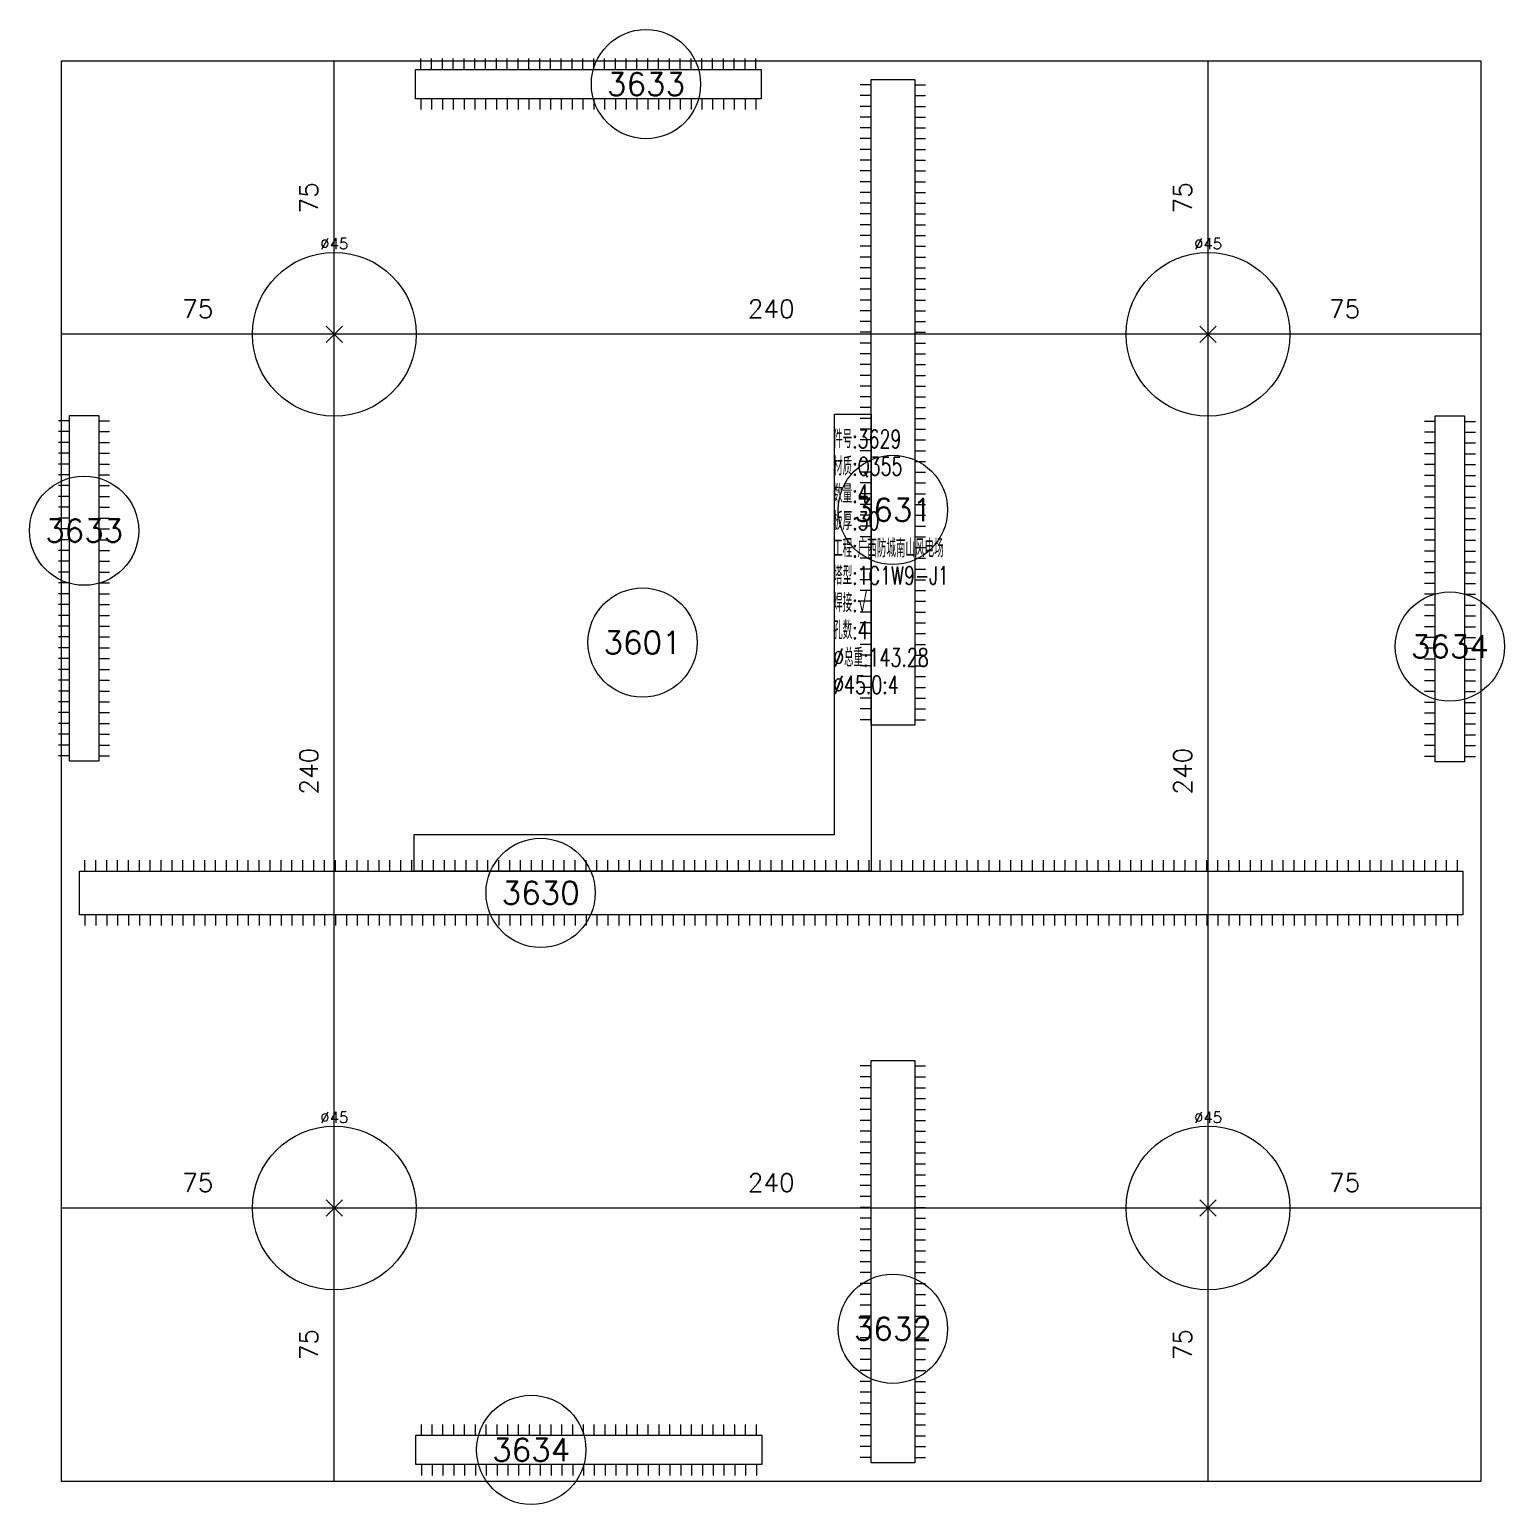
# Model space of a CAD drawing. Extents: x -105 to 10956, y -4548 to 9487.
# Drawn here: x 0 to 405.1, y 0 to 405.1 of the extents above; entities that cross this region are included whole.
import ezdxf
from ezdxf.enums import TextEntityAlignment as Align

# ---------------------------------------------------------------- set-up
doc = ezdxf.new("R2010")
doc.units = 0
doc.header["$MEASUREMENT"] = 0
for name, color, linetype, lineweight in [('1', 7, 'CONTINUOUS', 25), ('2', 7, 'CONTINUOUS', 25), ('3', 7, 'CONTINUOUS', 25)]:
    doc.layers.add(name, color=color, linetype=linetype, lineweight=lineweight)
doc.styles.get("Standard").update_dxf_attribs({"font": 'simplex.shx', "width": 0.7, "height": 3, "bigfont": 'gbhzfs.shx'})

msp = doc.modelspace()

# ---------------------------------------------------------------- linework, layer by layer
at = {"layer": '1', "color": 7, "linetype": 'Continuous', "lineweight": 18}
for p, q in [((398.72944, 396.41189), (8.72944, 396.41189)), ((8.72944, 396.41189), (8.72944, 6.41189)), ((398.72944, 6.41189), (398.72944, 396.41189)), ((8.72944, 6.41189), (398.72944, 6.41189))]:
    msp.add_line(p, q, dxfattribs=at)
at = {"layer": '1', "color": 7, "linetype": 'Continuous', "lineweight": 13}
for p, q in [((81.47944, 319.16189), (85.97944, 323.66189)), ((85.97944, 319.16189), (81.47944, 323.66189)), ((321.47944, 319.16189), (325.97944, 323.66189)), ((325.97944, 319.16189), (321.47944, 323.66189)), ((81.47944, 79.16189), (85.97944, 83.66189)), ((85.97944, 79.16189), (81.47944, 83.66189)), ((321.47944, 79.16189), (325.97944, 83.66189)), ((325.97944, 79.16189), (321.47944, 83.66189))]:
    msp.add_line(p, q, dxfattribs=at)
for centre in [(83.72944, 321.41189), (323.72944, 321.41189), (83.72944, 81.41189), (323.72944, 81.41189)]:
    msp.add_circle(centre, 22.5, dxfattribs=at)
at = {"layer": '2', "color": 9, "linetype": 'Continuous', "lineweight": 13}
for p, q in [((83.72944, 6.41189), (83.72944, 396.41189)), ((323.72944, 6.41189), (323.72944, 396.41189)), ((398.72944, 321.41189), (8.72944, 321.41189)), ((398.72944, 81.41189), (8.72944, 81.41189))]:
    msp.add_line(p, q, dxfattribs=at)
at = {"layer": '3', "color": 7, "linetype": 'Continuous', "lineweight": 13}
for p, q in [((107.48438, 394.14132), (107.48438, 397.14132)), ((110.45312, 394.14132), (110.45312, 397.14132)), ((113.42188, 394.14132), (113.42188, 397.14132)), ((116.39062, 394.14132), (116.39062, 397.14132)), ((119.35938, 394.14132), (119.35938, 397.14132)), ((122.32812, 394.14132), (122.32812, 397.14132)), ((125.29688, 394.14132), (125.29688, 397.14132)), ((128.26562, 394.14132), (128.26562, 397.14132)), ((131.23438, 394.14132), (131.23438, 397.14132)), ((134.20312, 394.14132), (134.20312, 397.14132)), ((137.17188, 394.14132), (137.17188, 397.14132)), ((140.14062, 394.14132), (140.14062, 397.14132)), ((143.10938, 394.14132), (143.10938, 397.14132)), ((146.07812, 394.14132), (146.07812, 397.14132)), ((149.04688, 394.14132), (149.04688, 397.14132)), ((152.01562, 394.14132), (152.01562, 397.14132)), ((154.98438, 394.14132), (154.98438, 397.14132)), ((157.95312, 394.14132), (157.95312, 397.14132)), ((160.92188, 394.14132), (160.92188, 397.14132)), ((163.89062, 394.14132), (163.89062, 397.14132)), ((166.85938, 394.14132), (166.85938, 397.14132)), ((169.82812, 394.14132), (169.82812, 397.14132)), ((172.79688, 394.14132), (172.79688, 397.14132)), ((175.76562, 394.14132), (175.76562, 397.14132)), ((178.73438, 394.14132), (178.73438, 397.14132)), ((181.70312, 394.14132), (181.70312, 397.14132)), ((184.67188, 394.14132), (184.67188, 397.14132)), ((187.64062, 394.14132), (187.64062, 397.14132)), ((190.60938, 394.14132), (190.60938, 397.14132)), ((193.57812, 394.14132), (193.57812, 397.14132)), ((196.54688, 394.14132), (196.54688, 397.14132)), ((199.51562, 394.14132), (199.51562, 397.14132)), ((231.1497, 389.93419), (228.1497, 389.93419)), ((243.1497, 389.93419), (246.1497, 389.93419)), ((107.48438, 386.14132), (107.48438, 383.14132)), ((110.45312, 386.14132), (110.45312, 383.14132)), ((113.42188, 386.14132), (113.42188, 383.14132)), ((116.39062, 386.14132), (116.39062, 383.14132)), ((119.35938, 386.14132), (119.35938, 383.14132)), ((122.32812, 386.14132), (122.32812, 383.14132)), ((125.29688, 386.14132), (125.29688, 383.14132)), ((128.26562, 386.14132), (128.26562, 383.14132)), ((131.23438, 386.14132), (131.23438, 383.14132)), ((134.20312, 386.14132), (134.20312, 383.14132)), ((137.17188, 386.14132), (137.17188, 383.14132)), ((140.14062, 386.14132), (140.14062, 383.14132)), ((143.10938, 386.14132), (143.10938, 383.14132)), ((146.07812, 386.14132), (146.07812, 383.14132)), ((149.04688, 386.14132), (149.04688, 383.14132)), ((152.01562, 386.14132), (152.01562, 383.14132)), ((154.98438, 386.14132), (154.98438, 383.14132)), ((157.95312, 386.14132), (157.95312, 383.14132)), ((160.92188, 386.14132), (160.92188, 383.14132)), ((163.89062, 386.14132), (163.89062, 383.14132)), ((166.85938, 386.14132), (166.85938, 383.14132)), ((169.82812, 386.14132), (169.82812, 383.14132)), ((172.79688, 386.14132), (172.79688, 383.14132)), ((175.76562, 386.14132), (175.76562, 383.14132)), ((178.73438, 386.14132), (178.73438, 383.14132)), ((181.70312, 386.14132), (181.70312, 383.14132)), ((184.67188, 386.14132), (184.67188, 383.14132)), ((187.64062, 386.14132), (187.64062, 383.14132)), ((190.60938, 386.14132), (190.60938, 383.14132)), ((193.57812, 386.14132), (193.57812, 383.14132)), ((196.54688, 386.14132), (196.54688, 383.14132)), ((199.51562, 386.14132), (199.51562, 383.14132)), ((231.1497, 386.9788), (228.1497, 386.9788)), ((243.1497, 386.9788), (246.1497, 386.9788)), ((231.1497, 384.02341), (228.1497, 384.02341)), ((231.1497, 381.06802), (228.1497, 381.06802)), ((243.1497, 384.02341), (246.1497, 384.02341)), ((243.1497, 381.06802), (246.1497, 381.06802)), ((231.1497, 378.11263), (228.1497, 378.11263)), ((243.1497, 378.11263), (246.1497, 378.11263)), ((231.1497, 375.15724), (228.1497, 375.15724)), ((243.1497, 375.15724), (246.1497, 375.15724)), ((231.1497, 372.20185), (228.1497, 372.20185)), ((231.1497, 369.24645), (228.1497, 369.24645)), ((243.1497, 372.20185), (246.1497, 372.20185)), ((243.1497, 369.24645), (246.1497, 369.24645)), ((231.1497, 366.29106), (228.1497, 366.29106)), ((243.1497, 366.29106), (246.1497, 366.29106)), ((231.1497, 363.33567), (228.1497, 363.33567)), ((243.1497, 363.33567), (246.1497, 363.33567)), ((231.1497, 360.38028), (228.1497, 360.38028)), ((231.1497, 357.42489), (228.1497, 357.42489)), ((243.1497, 360.38028), (246.1497, 360.38028)), ((243.1497, 357.42489), (246.1497, 357.42489)), ((231.1497, 354.4695), (228.1497, 354.4695)), ((243.1497, 354.4695), (246.1497, 354.4695)), ((231.1497, 351.51411), (228.1497, 351.51411)), ((231.1497, 348.55872), (228.1497, 348.55872)), ((243.1497, 351.51411), (246.1497, 351.51411)), ((243.1497, 348.55872), (246.1497, 348.55872)), ((231.1497, 345.60333), (228.1497, 345.60333)), ((243.1497, 345.60333), (246.1497, 345.60333)), ((231.1497, 342.64794), (228.1497, 342.64794)), ((243.1497, 342.64794), (246.1497, 342.64794)), ((231.1497, 339.69255), (228.1497, 339.69255)), ((231.1497, 336.73716), (228.1497, 336.73716)), ((243.1497, 339.69255), (246.1497, 339.69255)), ((243.1497, 336.73716), (246.1497, 336.73716)), ((231.1497, 333.78176), (228.1497, 333.78176)), ((243.1497, 333.78176), (246.1497, 333.78176)), ((231.1497, 330.82637), (228.1497, 330.82637)), ((243.1497, 330.82637), (246.1497, 330.82637)), ((231.1497, 327.87098), (228.1497, 327.87098)), ((231.1497, 324.91559), (228.1497, 324.91559)), ((243.1497, 327.87098), (246.1497, 327.87098)), ((243.1497, 324.91559), (246.1497, 324.91559)), ((231.1497, 321.9602), (228.1497, 321.9602)), ((243.1497, 321.9602), (246.1497, 321.9602)), ((231.1497, 319.00481), (228.1497, 319.00481)), ((231.1497, 316.04942), (228.1497, 316.04942)), ((243.1497, 319.00481), (246.1497, 319.00481)), ((243.1497, 316.04942), (246.1497, 316.04942)), ((231.1497, 313.09403), (228.1497, 313.09403)), ((243.1497, 313.09403), (246.1497, 313.09403)), ((231.1497, 310.13864), (228.1497, 310.13864)), ((243.1497, 310.13864), (246.1497, 310.13864)), ((231.1497, 307.18325), (228.1497, 307.18325)), ((231.1497, 304.22786), (228.1497, 304.22786)), ((243.1497, 307.18325), (246.1497, 307.18325)), ((243.1497, 304.22786), (246.1497, 304.22786)), ((231.1497, 301.27247), (228.1497, 301.27247)), ((243.1497, 301.27247), (246.1497, 301.27247)), ((11, 297.65695), (8, 297.65695)), ((19, 297.65695), (22, 297.65695)), ((231.1497, 298.31707), (228.1497, 298.31707)), ((243.1497, 298.31707), (246.1497, 298.31707)), ((386.1497, 297.50725), (383.1497, 297.50725)), ((394.1497, 297.50725), (397.1497, 297.50725)), ((11, 294.6882), (8, 294.6882)), ((11, 291.71945), (8, 291.71945)), ((19, 294.6882), (22, 294.6882)), ((19, 291.71945), (22, 291.71945)), ((231.1497, 295.36168), (228.1497, 295.36168)), ((231.1497, 292.40629), (228.1497, 292.40629)), ((243.1497, 295.36168), (246.1497, 295.36168)), ((243.1497, 292.40629), (246.1497, 292.40629)), ((386.1497, 294.5385), (383.1497, 294.5385)), ((394.1497, 294.5385), (397.1497, 294.5385)), ((11, 288.7507), (8, 288.7507)), ((19, 288.7507), (22, 288.7507)), ((231.1497, 289.4509), (228.1497, 289.4509)), ((243.1497, 289.4509), (246.1497, 289.4509)), ((386.1497, 291.56975), (383.1497, 291.56975)), ((386.1497, 288.601), (383.1497, 288.601)), ((394.1497, 291.56975), (397.1497, 291.56975)), ((394.1497, 288.601), (397.1497, 288.601)), ((11, 285.78195), (8, 285.78195)), ((19, 285.78195), (22, 285.78195)), ((231.1497, 286.49551), (228.1497, 286.49551)), ((243.1497, 286.49551), (246.1497, 286.49551)), ((386.1497, 285.63225), (383.1497, 285.63225)), ((394.1497, 285.63225), (397.1497, 285.63225)), ((11, 282.8132), (8, 282.8132)), ((11, 279.84445), (8, 279.84445)), ((19, 282.8132), (22, 282.8132)), ((19, 279.84445), (22, 279.84445)), ((231.1497, 283.54012), (228.1497, 283.54012)), ((231.1497, 280.58473), (228.1497, 280.58473)), ((243.1497, 283.54012), (246.1497, 283.54012)), ((243.1497, 280.58473), (246.1497, 280.58473)), ((386.1497, 282.6635), (383.1497, 282.6635)), ((386.1497, 279.69475), (383.1497, 279.69475)), ((394.1497, 282.6635), (397.1497, 282.6635)), ((394.1497, 279.69475), (397.1497, 279.69475)), ((11, 276.8757), (8, 276.8757)), ((19, 276.8757), (22, 276.8757)), ((231.1497, 277.62934), (228.1497, 277.62934)), ((243.1497, 277.62934), (246.1497, 277.62934)), ((386.1497, 276.726), (383.1497, 276.726)), ((394.1497, 276.726), (397.1497, 276.726)), ((11, 273.90695), (8, 273.90695)), ((19, 273.90695), (22, 273.90695)), ((231.1497, 274.67395), (228.1497, 274.67395)), ((231.1497, 271.71856), (228.1497, 271.71856)), ((243.1497, 274.67395), (246.1497, 274.67395)), ((243.1497, 271.71856), (246.1497, 271.71856)), ((386.1497, 273.75725), (383.1497, 273.75725)), ((394.1497, 273.75725), (397.1497, 273.75725)), ((11, 270.9382), (8, 270.9382)), ((11, 267.96945), (8, 267.96945)), ((19, 270.9382), (22, 270.9382)), ((19, 267.96945), (22, 267.96945)), ((231.1497, 268.76317), (228.1497, 268.76317)), ((243.1497, 268.76317), (246.1497, 268.76317)), ((386.1497, 270.7885), (383.1497, 270.7885)), ((386.1497, 267.81975), (383.1497, 267.81975)), ((394.1497, 270.7885), (397.1497, 270.7885)), ((394.1497, 267.81975), (397.1497, 267.81975)), ((11, 265.0007), (8, 265.0007)), ((19, 265.0007), (22, 265.0007)), ((231.1497, 265.80777), (228.1497, 265.80777)), ((243.1497, 265.80777), (246.1497, 265.80777)), ((386.1497, 264.851), (383.1497, 264.851)), ((394.1497, 264.851), (397.1497, 264.851)), ((11, 262.03195), (8, 262.03195)), ((19, 262.03195), (22, 262.03195)), ((231.1497, 262.85238), (228.1497, 262.85238)), ((231.1497, 259.89699), (228.1497, 259.89699)), ((243.1497, 262.85238), (246.1497, 262.85238)), ((243.1497, 259.89699), (246.1497, 259.89699)), ((386.1497, 261.88225), (383.1497, 261.88225)), ((394.1497, 261.88225), (397.1497, 261.88225)), ((11, 259.0632), (8, 259.0632)), ((11, 256.09445), (8, 256.09445)), ((19, 259.0632), (22, 259.0632)), ((19, 256.09445), (22, 256.09445)), ((231.1497, 256.9416), (228.1497, 256.9416)), ((243.1497, 256.9416), (246.1497, 256.9416)), ((386.1497, 258.9135), (383.1497, 258.9135)), ((386.1497, 255.94475), (383.1497, 255.94475)), ((394.1497, 258.9135), (397.1497, 258.9135)), ((394.1497, 255.94475), (397.1497, 255.94475)), ((11, 253.1257), (8, 253.1257)), ((19, 253.1257), (22, 253.1257)), ((231.1497, 253.98621), (228.1497, 253.98621)), ((243.1497, 253.98621), (246.1497, 253.98621)), ((386.1497, 252.976), (383.1497, 252.976)), ((394.1497, 252.976), (397.1497, 252.976)), ((11, 250.15695), (8, 250.15695)), ((11, 247.1882), (8, 247.1882)), ((19, 250.15695), (22, 250.15695)), ((19, 247.1882), (22, 247.1882)), ((231.1497, 251.03082), (228.1497, 251.03082)), ((231.1497, 248.07543), (228.1497, 248.07543)), ((243.1497, 251.03082), (246.1497, 251.03082)), ((243.1497, 248.07543), (246.1497, 248.07543)), ((386.1497, 250.00725), (383.1497, 250.00725)), ((394.1497, 250.00725), (397.1497, 250.00725)), ((11, 244.21945), (8, 244.21945)), ((19, 244.21945), (22, 244.21945)), ((231.1497, 245.12004), (228.1497, 245.12004)), ((243.1497, 245.12004), (246.1497, 245.12004)), ((386.1497, 247.0385), (383.1497, 247.0385)), ((386.1497, 244.06975), (383.1497, 244.06975)), ((394.1497, 247.0385), (397.1497, 247.0385)), ((394.1497, 244.06975), (397.1497, 244.06975)), ((11, 241.2507), (8, 241.2507)), ((19, 241.2507), (22, 241.2507)), ((231.1497, 242.16465), (228.1497, 242.16465)), ((231.1497, 239.20926), (228.1497, 239.20926)), ((243.1497, 242.16465), (246.1497, 242.16465)), ((243.1497, 239.20926), (246.1497, 239.20926)), ((386.1497, 241.101), (383.1497, 241.101)), ((394.1497, 241.101), (397.1497, 241.101)), ((11, 238.28195), (8, 238.28195)), ((11, 235.3132), (8, 235.3132)), ((19, 238.28195), (22, 238.28195)), ((19, 235.3132), (22, 235.3132)), ((231.1497, 236.25387), (228.1497, 236.25387)), ((243.1497, 236.25387), (246.1497, 236.25387)), ((386.1497, 238.13225), (383.1497, 238.13225)), ((386.1497, 235.1635), (383.1497, 235.1635)), ((394.1497, 238.13225), (397.1497, 238.13225)), ((394.1497, 235.1635), (397.1497, 235.1635)), ((11, 232.34445), (8, 232.34445)), ((19, 232.34445), (22, 232.34445)), ((231.1497, 233.29848), (228.1497, 233.29848)), ((243.1497, 233.29848), (246.1497, 233.29848)), ((386.1497, 232.19475), (383.1497, 232.19475)), ((394.1497, 232.19475), (397.1497, 232.19475)), ((11, 229.3757), (8, 229.3757)), ((19, 229.3757), (22, 229.3757)), ((231.1497, 230.34308), (228.1497, 230.34308)), ((231.1497, 227.38769), (228.1497, 227.38769)), ((243.1497, 230.34308), (246.1497, 230.34308)), ((243.1497, 227.38769), (246.1497, 227.38769)), ((386.1497, 229.226), (383.1497, 229.226)), ((394.1497, 229.226), (397.1497, 229.226)), ((11, 226.40695), (8, 226.40695)), ((11, 223.4382), (8, 223.4382)), ((19, 226.40695), (22, 226.40695)), ((19, 223.4382), (22, 223.4382)), ((231.1497, 224.4323), (228.1497, 224.4323)), ((243.1497, 224.4323), (246.1497, 224.4323)), ((386.1497, 226.25725), (383.1497, 226.25725)), ((386.1497, 223.2885), (383.1497, 223.2885)), ((394.1497, 226.25725), (397.1497, 226.25725)), ((394.1497, 223.2885), (397.1497, 223.2885)), ((11, 220.46945), (8, 220.46945)), ((19, 220.46945), (22, 220.46945)), ((231.1497, 221.47691), (228.1497, 221.47691)), ((243.1497, 221.47691), (246.1497, 221.47691)), ((386.1497, 220.31975), (383.1497, 220.31975)), ((394.1497, 220.31975), (397.1497, 220.31975)), ((11, 217.5007), (8, 217.5007)), ((19, 217.5007), (22, 217.5007)), ((231.1497, 218.52152), (228.1497, 218.52152)), ((231.1497, 215.56613), (228.1497, 215.56613)), ((243.1497, 218.52152), (246.1497, 218.52152)), ((243.1497, 215.56613), (246.1497, 215.56613)), ((386.1497, 217.351), (383.1497, 217.351)), ((394.1497, 217.351), (397.1497, 217.351)), ((11, 214.53195), (8, 214.53195)), ((11, 211.5632), (8, 211.5632)), ((19, 214.53195), (22, 214.53195)), ((19, 211.5632), (22, 211.5632)), ((386.1497, 214.38225), (383.1497, 214.38225)), ((386.1497, 211.4135), (383.1497, 211.4135)), ((394.1497, 214.38225), (397.1497, 214.38225)), ((394.1497, 211.4135), (397.1497, 211.4135)), ((11, 208.59445), (8, 208.59445)), ((19, 208.59445), (22, 208.59445)), ((386.1497, 208.44475), (383.1497, 208.44475)), ((394.1497, 208.44475), (397.1497, 208.44475)), ((11, 205.6257), (8, 205.6257)), ((19, 205.6257), (22, 205.6257)), ((386.1497, 205.476), (383.1497, 205.476)), ((394.1497, 205.476), (397.1497, 205.476)), ((15.2255, 173.99162), (15.2255, 176.99162)), ((18.21762, 173.99162), (18.21762, 176.99162)), ((21.20975, 173.99162), (21.20975, 176.99162)), ((24.20188, 173.99162), (24.20188, 176.99162)), ((27.194, 173.99162), (27.194, 176.99162)), ((30.18613, 173.99162), (30.18613, 176.99162)), ((33.17825, 173.99162), (33.17825, 176.99162)), ((36.17038, 173.99162), (36.17038, 176.99162)), ((39.16251, 173.99162), (39.16251, 176.99162)), ((42.15463, 173.99162), (42.15463, 176.99162)), ((45.14676, 173.99162), (45.14676, 176.99162)), ((48.13888, 173.99162), (48.13888, 176.99162)), ((51.13101, 173.99162), (51.13101, 176.99162)), ((54.12314, 173.99162), (54.12314, 176.99162)), ((57.11526, 173.99162), (57.11526, 176.99162)), ((60.10739, 173.99162), (60.10739, 176.99162)), ((63.09951, 173.99162), (63.09951, 176.99162)), ((66.09164, 173.99162), (66.09164, 176.99162)), ((69.08377, 173.99162), (69.08377, 176.99162)), ((72.07589, 173.99162), (72.07589, 176.99162)), ((75.06802, 173.99162), (75.06802, 176.99162)), ((78.06014, 173.99162), (78.06014, 176.99162)), ((81.05227, 173.99162), (81.05227, 176.99162)), ((84.0444, 173.99162), (84.0444, 176.99162)), ((87.03652, 173.99162), (87.03652, 176.99162)), ((90.02865, 173.99162), (90.02865, 176.99162)), ((93.02077, 173.99162), (93.02077, 176.99162)), ((96.0129, 173.99162), (96.0129, 176.99162)), ((99.00503, 173.99162), (99.00503, 176.99162)), ((101.99715, 173.99162), (101.99715, 176.99162)), ((104.98928, 173.99162), (104.98928, 176.99162)), ((107.9814, 173.99162), (107.9814, 176.99162)), ((110.97353, 173.99162), (110.97353, 176.99162)), ((113.96566, 173.99162), (113.96566, 176.99162)), ((116.95778, 173.99162), (116.95778, 176.99162)), ((119.94991, 173.99162), (119.94991, 176.99162)), ((122.94203, 173.99162), (122.94203, 176.99162)), ((125.93416, 173.99162), (125.93416, 176.99162)), ((128.92629, 173.99162), (128.92629, 176.99162)), ((131.91841, 173.99162), (131.91841, 176.99162)), ((134.91054, 173.99162), (134.91054, 176.99162)), ((137.90266, 173.99162), (137.90266, 176.99162)), ((140.89479, 173.99162), (140.89479, 176.99162)), ((143.88692, 173.99162), (143.88692, 176.99162)), ((146.87904, 173.99162), (146.87904, 176.99162)), ((149.87117, 173.99162), (149.87117, 176.99162)), ((152.86329, 173.99162), (152.86329, 176.99162)), ((155.85542, 173.99162), (155.85542, 176.99162)), ((158.84755, 173.99162), (158.84755, 176.99162)), ((161.83967, 173.99162), (161.83967, 176.99162)), ((164.8318, 173.99162), (164.8318, 176.99162)), ((167.82392, 173.99162), (167.82392, 176.99162)), ((170.81605, 173.99162), (170.81605, 176.99162)), ((173.80818, 173.99162), (173.80818, 176.99162)), ((176.8003, 173.99162), (176.8003, 176.99162)), ((179.79243, 173.99162), (179.79243, 176.99162)), ((182.78455, 173.99162), (182.78455, 176.99162)), ((185.77668, 173.99162), (185.77668, 176.99162)), ((188.76881, 173.99162), (188.76881, 176.99162)), ((191.76093, 173.99162), (191.76093, 176.99162)), ((194.75306, 173.99162), (194.75306, 176.99162)), ((197.74518, 173.99162), (197.74518, 176.99162)), ((200.73731, 173.99162), (200.73731, 176.99162)), ((203.72943, 173.99162), (203.72943, 176.99162)), ((206.72156, 173.99162), (206.72156, 176.99162)), ((209.71369, 173.99162), (209.71369, 176.99162)), ((212.70581, 173.99162), (212.70581, 176.99162)), ((215.69794, 173.99162), (215.69794, 176.99162)), ((218.69006, 173.99162), (218.69006, 176.99162)), ((221.68219, 173.99162), (221.68219, 176.99162)), ((224.67432, 173.99162), (224.67432, 176.99162)), ((227.66644, 173.99162), (227.66644, 176.99162)), ((230.65857, 173.99162), (230.65857, 176.99162)), ((233.65069, 173.99162), (233.65069, 176.99162)), ((236.64282, 173.99162), (236.64282, 176.99162)), ((239.63495, 173.99162), (239.63495, 176.99162)), ((242.62707, 173.99162), (242.62707, 176.99162)), ((245.6192, 173.99162), (245.6192, 176.99162)), ((248.61132, 173.99162), (248.61132, 176.99162)), ((251.60345, 173.99162), (251.60345, 176.99162)), ((254.59558, 173.99162), (254.59558, 176.99162)), ((257.5877, 173.99162), (257.5877, 176.99162)), ((260.57983, 173.99162), (260.57983, 176.99162)), ((263.57195, 173.99162), (263.57195, 176.99162)), ((266.56408, 173.99162), (266.56408, 176.99162)), ((269.55621, 173.99162), (269.55621, 176.99162)), ((272.54833, 173.99162), (272.54833, 176.99162)), ((275.54046, 173.99162), (275.54046, 176.99162)), ((278.53258, 173.99162), (278.53258, 176.99162)), ((281.52471, 173.99162), (281.52471, 176.99162)), ((284.51684, 173.99162), (284.51684, 176.99162)), ((287.50896, 173.99162), (287.50896, 176.99162)), ((290.50109, 173.99162), (290.50109, 176.99162)), ((293.49321, 173.99162), (293.49321, 176.99162)), ((296.48534, 173.99162), (296.48534, 176.99162)), ((299.47747, 173.99162), (299.47747, 176.99162)), ((302.46959, 173.99162), (302.46959, 176.99162)), ((305.46172, 173.99162), (305.46172, 176.99162)), ((308.45384, 173.99162), (308.45384, 176.99162)), ((311.44597, 173.99162), (311.44597, 176.99162)), ((314.4381, 173.99162), (314.4381, 176.99162)), ((317.43022, 173.99162), (317.43022, 176.99162)), ((320.42235, 173.99162), (320.42235, 176.99162)), ((323.41447, 173.99162), (323.41447, 176.99162)), ((326.4066, 173.99162), (326.4066, 176.99162)), ((329.39873, 173.99162), (329.39873, 176.99162)), ((332.39085, 173.99162), (332.39085, 176.99162)), ((335.38298, 173.99162), (335.38298, 176.99162)), ((338.3751, 173.99162), (338.3751, 176.99162)), ((341.36723, 173.99162), (341.36723, 176.99162)), ((344.35936, 173.99162), (344.35936, 176.99162)), ((347.35148, 173.99162), (347.35148, 176.99162)), ((350.34361, 173.99162), (350.34361, 176.99162)), ((353.33573, 173.99162), (353.33573, 176.99162)), ((356.32786, 173.99162), (356.32786, 176.99162)), ((359.31999, 173.99162), (359.31999, 176.99162)), ((362.31211, 173.99162), (362.31211, 176.99162)), ((365.30424, 173.99162), (365.30424, 176.99162)), ((368.29636, 173.99162), (368.29636, 176.99162)), ((371.28849, 173.99162), (371.28849, 176.99162)), ((374.28062, 173.99162), (374.28062, 176.99162)), ((377.27274, 173.99162), (377.27274, 176.99162)), ((380.26487, 173.99162), (380.26487, 176.99162)), ((383.25699, 173.99162), (383.25699, 176.99162)), ((386.24912, 173.99162), (386.24912, 176.99162)), ((389.24125, 173.99162), (389.24125, 176.99162)), ((392.23337, 173.99162), (392.23337, 176.99162)), ((15.2255, 161.99162), (15.2255, 158.99162)), ((18.21762, 161.99162), (18.21762, 158.99162)), ((21.20975, 161.99162), (21.20975, 158.99162)), ((24.20188, 161.99162), (24.20188, 158.99162)), ((27.194, 161.99162), (27.194, 158.99162)), ((30.18613, 161.99162), (30.18613, 158.99162)), ((33.17825, 161.99162), (33.17825, 158.99162)), ((36.17038, 161.99162), (36.17038, 158.99162)), ((39.16251, 161.99162), (39.16251, 158.99162)), ((42.15463, 161.99162), (42.15463, 158.99162)), ((45.14676, 161.99162), (45.14676, 158.99162)), ((48.13888, 161.99162), (48.13888, 158.99162)), ((51.13101, 161.99162), (51.13101, 158.99162)), ((54.12314, 161.99162), (54.12314, 158.99162)), ((57.11526, 161.99162), (57.11526, 158.99162)), ((60.10739, 161.99162), (60.10739, 158.99162)), ((63.09951, 161.99162), (63.09951, 158.99162)), ((66.09164, 161.99162), (66.09164, 158.99162)), ((69.08377, 161.99162), (69.08377, 158.99162)), ((72.07589, 161.99162), (72.07589, 158.99162)), ((75.06802, 161.99162), (75.06802, 158.99162)), ((78.06014, 161.99162), (78.06014, 158.99162)), ((81.05227, 161.99162), (81.05227, 158.99162)), ((84.0444, 161.99162), (84.0444, 158.99162)), ((87.03652, 161.99162), (87.03652, 158.99162)), ((90.02865, 161.99162), (90.02865, 158.99162)), ((93.02077, 161.99162), (93.02077, 158.99162)), ((96.0129, 161.99162), (96.0129, 158.99162)), ((99.00503, 161.99162), (99.00503, 158.99162)), ((101.99715, 161.99162), (101.99715, 158.99162)), ((104.98928, 161.99162), (104.98928, 158.99162)), ((107.9814, 161.99162), (107.9814, 158.99162)), ((110.97353, 161.99162), (110.97353, 158.99162)), ((113.96566, 161.99162), (113.96566, 158.99162)), ((116.95778, 161.99162), (116.95778, 158.99162)), ((119.94991, 161.99162), (119.94991, 158.99162)), ((122.94203, 161.99162), (122.94203, 158.99162)), ((125.93416, 161.99162), (125.93416, 158.99162)), ((128.92629, 161.99162), (128.92629, 158.99162)), ((131.91841, 161.99162), (131.91841, 158.99162)), ((134.91054, 161.99162), (134.91054, 158.99162)), ((137.90266, 161.99162), (137.90266, 158.99162)), ((140.89479, 161.99162), (140.89479, 158.99162)), ((143.88692, 161.99162), (143.88692, 158.99162)), ((146.87904, 161.99162), (146.87904, 158.99162)), ((149.87117, 161.99162), (149.87117, 158.99162)), ((152.86329, 161.99162), (152.86329, 158.99162)), ((155.85542, 161.99162), (155.85542, 158.99162)), ((158.84755, 161.99162), (158.84755, 158.99162)), ((161.83967, 161.99162), (161.83967, 158.99162)), ((164.8318, 161.99162), (164.8318, 158.99162)), ((167.82392, 161.99162), (167.82392, 158.99162)), ((170.81605, 161.99162), (170.81605, 158.99162)), ((173.80818, 161.99162), (173.80818, 158.99162)), ((176.8003, 161.99162), (176.8003, 158.99162)), ((179.79243, 161.99162), (179.79243, 158.99162)), ((182.78455, 161.99162), (182.78455, 158.99162)), ((185.77668, 161.99162), (185.77668, 158.99162)), ((188.76881, 161.99162), (188.76881, 158.99162)), ((191.76093, 161.99162), (191.76093, 158.99162)), ((194.75306, 161.99162), (194.75306, 158.99162)), ((197.74518, 161.99162), (197.74518, 158.99162)), ((200.73731, 161.99162), (200.73731, 158.99162)), ((203.72943, 161.99162), (203.72943, 158.99162)), ((206.72156, 161.99162), (206.72156, 158.99162)), ((209.71369, 161.99162), (209.71369, 158.99162)), ((212.70581, 161.99162), (212.70581, 158.99162)), ((215.69794, 161.99162), (215.69794, 158.99162)), ((218.69006, 161.99162), (218.69006, 158.99162)), ((221.68219, 161.99162), (221.68219, 158.99162)), ((224.67432, 161.99162), (224.67432, 158.99162)), ((227.66644, 161.99162), (227.66644, 158.99162)), ((230.65857, 161.99162), (230.65857, 158.99162)), ((233.65069, 161.99162), (233.65069, 158.99162)), ((236.64282, 161.99162), (236.64282, 158.99162)), ((239.63495, 161.99162), (239.63495, 158.99162)), ((242.62707, 161.99162), (242.62707, 158.99162)), ((245.6192, 161.99162), (245.6192, 158.99162)), ((248.61132, 161.99162), (248.61132, 158.99162)), ((251.60345, 161.99162), (251.60345, 158.99162)), ((254.59558, 161.99162), (254.59558, 158.99162)), ((257.5877, 161.99162), (257.5877, 158.99162)), ((260.57983, 161.99162), (260.57983, 158.99162)), ((263.57195, 161.99162), (263.57195, 158.99162)), ((266.56408, 161.99162), (266.56408, 158.99162)), ((269.55621, 161.99162), (269.55621, 158.99162)), ((272.54833, 161.99162), (272.54833, 158.99162)), ((275.54046, 161.99162), (275.54046, 158.99162)), ((278.53258, 161.99162), (278.53258, 158.99162)), ((281.52471, 161.99162), (281.52471, 158.99162)), ((284.51684, 161.99162), (284.51684, 158.99162)), ((287.50896, 161.99162), (287.50896, 158.99162)), ((290.50109, 161.99162), (290.50109, 158.99162)), ((293.49321, 161.99162), (293.49321, 158.99162)), ((296.48534, 161.99162), (296.48534, 158.99162)), ((299.47747, 161.99162), (299.47747, 158.99162)), ((302.46959, 161.99162), (302.46959, 158.99162)), ((305.46172, 161.99162), (305.46172, 158.99162)), ((308.45384, 161.99162), (308.45384, 158.99162)), ((311.44597, 161.99162), (311.44597, 158.99162)), ((314.4381, 161.99162), (314.4381, 158.99162)), ((317.43022, 161.99162), (317.43022, 158.99162)), ((320.42235, 161.99162), (320.42235, 158.99162)), ((323.41447, 161.99162), (323.41447, 158.99162)), ((326.4066, 161.99162), (326.4066, 158.99162)), ((329.39873, 161.99162), (329.39873, 158.99162)), ((332.39085, 161.99162), (332.39085, 158.99162)), ((335.38298, 161.99162), (335.38298, 158.99162)), ((338.3751, 161.99162), (338.3751, 158.99162)), ((341.36723, 161.99162), (341.36723, 158.99162)), ((344.35936, 161.99162), (344.35936, 158.99162)), ((347.35148, 161.99162), (347.35148, 158.99162)), ((350.34361, 161.99162), (350.34361, 158.99162)), ((353.33573, 161.99162), (353.33573, 158.99162)), ((356.32786, 161.99162), (356.32786, 158.99162)), ((359.31999, 161.99162), (359.31999, 158.99162)), ((362.31211, 161.99162), (362.31211, 158.99162)), ((365.30424, 161.99162), (365.30424, 158.99162)), ((368.29636, 161.99162), (368.29636, 158.99162)), ((371.28849, 161.99162), (371.28849, 158.99162)), ((374.28062, 161.99162), (374.28062, 158.99162)), ((377.27274, 161.99162), (377.27274, 158.99162)), ((380.26487, 161.99162), (380.26487, 158.99162)), ((383.25699, 161.99162), (383.25699, 158.99162)), ((386.24912, 161.99162), (386.24912, 158.99162)), ((389.24125, 161.99162), (389.24125, 158.99162)), ((392.23337, 161.99162), (392.23337, 158.99162)), ((231.1497, 120.44946), (228.1497, 120.44946)), ((243.1497, 120.44946), (246.1497, 120.44946)), ((231.1497, 117.46213), (228.1497, 117.46213)), ((231.1497, 114.47479), (228.1497, 114.47479)), ((243.1497, 117.46213), (246.1497, 117.46213)), ((243.1497, 114.47479), (246.1497, 114.47479)), ((231.1497, 111.48746), (228.1497, 111.48746)), ((243.1497, 111.48746), (246.1497, 111.48746)), ((231.1497, 108.50013), (228.1497, 108.50013)), ((231.1497, 105.5128), (228.1497, 105.5128)), ((243.1497, 108.50013), (246.1497, 108.50013)), ((243.1497, 105.5128), (246.1497, 105.5128)), ((231.1497, 102.52547), (228.1497, 102.52547)), ((243.1497, 102.52547), (246.1497, 102.52547)), ((231.1497, 99.53814), (228.1497, 99.53814)), ((243.1497, 99.53814), (246.1497, 99.53814)), ((231.1497, 96.55081), (228.1497, 96.55081)), ((231.1497, 93.56348), (228.1497, 93.56348)), ((243.1497, 96.55081), (246.1497, 96.55081)), ((243.1497, 93.56348), (246.1497, 93.56348)), ((231.1497, 90.57615), (228.1497, 90.57615)), ((243.1497, 90.57615), (246.1497, 90.57615)), ((231.1497, 87.58882), (228.1497, 87.58882)), ((243.1497, 87.58882), (246.1497, 87.58882)), ((231.1497, 84.60149), (228.1497, 84.60149)), ((231.1497, 81.61416), (228.1497, 81.61416)), ((243.1497, 84.60149), (246.1497, 84.60149)), ((243.1497, 81.61416), (246.1497, 81.61416)), ((231.1497, 78.62683), (228.1497, 78.62683)), ((243.1497, 78.62683), (246.1497, 78.62683)), ((231.1497, 75.6395), (228.1497, 75.6395)), ((243.1497, 75.6395), (246.1497, 75.6395)), ((231.1497, 72.65217), (228.1497, 72.65217)), ((231.1497, 69.66483), (228.1497, 69.66483)), ((243.1497, 72.65217), (246.1497, 72.65217)), ((243.1497, 69.66483), (246.1497, 69.66483)), ((231.1497, 66.6775), (228.1497, 66.6775)), ((243.1497, 66.6775), (246.1497, 66.6775)), ((231.1497, 63.69017), (228.1497, 63.69017)), ((243.1497, 63.69017), (246.1497, 63.69017)), ((231.1497, 60.70284), (228.1497, 60.70284)), ((231.1497, 57.71551), (228.1497, 57.71551)), ((243.1497, 60.70284), (246.1497, 60.70284)), ((243.1497, 57.71551), (246.1497, 57.71551)), ((231.1497, 54.72818), (228.1497, 54.72818)), ((243.1497, 54.72818), (246.1497, 54.72818)), ((231.1497, 51.74085), (228.1497, 51.74085)), ((231.1497, 48.75352), (228.1497, 48.75352)), ((243.1497, 51.74085), (246.1497, 51.74085)), ((243.1497, 48.75352), (246.1497, 48.75352)), ((231.1497, 45.76619), (228.1497, 45.76619)), ((243.1497, 45.76619), (246.1497, 45.76619)), ((231.1497, 42.77886), (228.1497, 42.77886)), ((243.1497, 42.77886), (246.1497, 42.77886)), ((231.1497, 39.79153), (228.1497, 39.79153)), ((231.1497, 36.8042), (228.1497, 36.8042)), ((243.1497, 39.79153), (246.1497, 39.79153)), ((243.1497, 36.8042), (246.1497, 36.8042)), ((231.1497, 33.81687), (228.1497, 33.81687)), ((243.1497, 33.81687), (246.1497, 33.81687)), ((231.1497, 30.82954), (228.1497, 30.82954)), ((243.1497, 30.82954), (246.1497, 30.82954)), ((231.1497, 27.84221), (228.1497, 27.84221)), ((231.1497, 24.85487), (228.1497, 24.85487)), ((243.1497, 27.84221), (246.1497, 27.84221)), ((243.1497, 24.85487), (246.1497, 24.85487)), ((107.63407, 18.99162), (107.63407, 21.99162)), ((110.60282, 18.99162), (110.60282, 21.99162)), ((113.57157, 18.99162), (113.57157, 21.99162)), ((116.54032, 18.99162), (116.54032, 21.99162)), ((119.50907, 18.99162), (119.50907, 21.99162)), ((122.47782, 18.99162), (122.47782, 21.99162)), ((125.44657, 18.99162), (125.44657, 21.99162)), ((128.41532, 18.99162), (128.41532, 21.99162)), ((131.38407, 18.99162), (131.38407, 21.99162)), ((134.35282, 18.99162), (134.35282, 21.99162)), ((137.32157, 18.99162), (137.32157, 21.99162)), ((140.29032, 18.99162), (140.29032, 21.99162)), ((143.25907, 18.99162), (143.25907, 21.99162)), ((146.22782, 18.99162), (146.22782, 21.99162)), ((149.19657, 18.99162), (149.19657, 21.99162)), ((152.16532, 18.99162), (152.16532, 21.99162)), ((155.13407, 18.99162), (155.13407, 21.99162)), ((158.10282, 18.99162), (158.10282, 21.99162)), ((161.07157, 18.99162), (161.07157, 21.99162)), ((164.04032, 18.99162), (164.04032, 21.99162)), ((167.00907, 18.99162), (167.00907, 21.99162)), ((169.97782, 18.99162), (169.97782, 21.99162)), ((172.94657, 18.99162), (172.94657, 21.99162)), ((175.91532, 18.99162), (175.91532, 21.99162)), ((178.88407, 18.99162), (178.88407, 21.99162)), ((181.85282, 18.99162), (181.85282, 21.99162)), ((184.82157, 18.99162), (184.82157, 21.99162)), ((187.79032, 18.99162), (187.79032, 21.99162)), ((190.75907, 18.99162), (190.75907, 21.99162)), ((193.72782, 18.99162), (193.72782, 21.99162)), ((196.69657, 18.99162), (196.69657, 21.99162)), ((199.66532, 18.99162), (199.66532, 21.99162)), ((231.1497, 21.86754), (228.1497, 21.86754)), ((243.1497, 21.86754), (246.1497, 21.86754)), ((231.1497, 18.88021), (228.1497, 18.88021)), ((243.1497, 18.88021), (246.1497, 18.88021)), ((231.1497, 15.89288), (228.1497, 15.89288)), ((231.1497, 12.90555), (228.1497, 12.90555)), ((243.1497, 15.89288), (246.1497, 15.89288)), ((243.1497, 12.90555), (246.1497, 12.90555)), ((107.63407, 10.99162), (107.63407, 7.99162)), ((110.60282, 10.99162), (110.60282, 7.99162)), ((113.57157, 10.99162), (113.57157, 7.99162)), ((116.54032, 10.99162), (116.54032, 7.99162)), ((119.50907, 10.99162), (119.50907, 7.99162)), ((122.47782, 10.99162), (122.47782, 7.99162)), ((125.44657, 10.99162), (125.44657, 7.99162)), ((128.41532, 10.99162), (128.41532, 7.99162)), ((131.38407, 10.99162), (131.38407, 7.99162)), ((134.35282, 10.99162), (134.35282, 7.99162)), ((137.32157, 10.99162), (137.32157, 7.99162)), ((140.29032, 10.99162), (140.29032, 7.99162)), ((143.25907, 10.99162), (143.25907, 7.99162)), ((146.22782, 10.99162), (146.22782, 7.99162)), ((149.19657, 10.99162), (149.19657, 7.99162)), ((152.16532, 10.99162), (152.16532, 7.99162)), ((155.13407, 10.99162), (155.13407, 7.99162)), ((158.10282, 10.99162), (158.10282, 7.99162)), ((161.07157, 10.99162), (161.07157, 7.99162)), ((164.04032, 10.99162), (164.04032, 7.99162)), ((167.00907, 10.99162), (167.00907, 7.99162)), ((169.97782, 10.99162), (169.97782, 7.99162)), ((172.94657, 10.99162), (172.94657, 7.99162)), ((175.91532, 10.99162), (175.91532, 7.99162)), ((178.88407, 10.99162), (178.88407, 7.99162)), ((181.85282, 10.99162), (181.85282, 7.99162)), ((184.82157, 10.99162), (184.82157, 7.99162)), ((187.79032, 10.99162), (187.79032, 7.99162)), ((190.75907, 10.99162), (190.75907, 7.99162)), ((193.72782, 10.99162), (193.72782, 7.99162)), ((196.69657, 10.99162), (196.69657, 7.99162)), ((199.66532, 10.99162), (199.66532, 7.99162))]:
    msp.add_line(p, q, dxfattribs=at)
for points in [[(201, 386.14132), (106, 386.14132), (106, 394.14132), (201, 394.14132)], [(231.1497, 214.08843), (231.1497, 391.41189), (243.1497, 391.41189), (243.1497, 214.08843)], [(19, 299.14132), (19, 204.14132), (11, 204.14132), (11, 299.14132)], [(231.1497, 299.49281), (231.1497, 173.99162), (105.64851, 173.99162), (105.64851, 183.99162), (221.1497, 183.99162), (221.1497, 299.49281)], [(386.1497, 203.99162), (386.1497, 298.99162), (394.1497, 298.99162), (394.1497, 203.99162)], [(13.72944, 173.99162), (393.72944, 173.99162), (393.72944, 161.99162), (13.72944, 161.99162)], [(231.1497, 11.41189), (231.1497, 121.94312), (243.1497, 121.94312), (243.1497, 11.41189)], [(106.1497, 18.99162), (201.1497, 18.99162), (201.1497, 10.99162), (106.1497, 10.99162)]]:
    msp.add_lwpolyline(points, close=True, dxfattribs=at)
at = {"layer": '3', "color": 7, "linetype": 'Continuous', "lineweight": 18}
for centre in [(169.33333, 390.14132), (237.1497, 273.19625), (15, 267.47465), (168.3991, 236.74222), (390.1497, 235.65829), (140.3961, 167.99162), (237.1497, 48.25563), (137.81636, 14.99162)]:
    msp.add_circle(centre, 15, dxfattribs=at)

# ---------------------------------------------------------------- texts
at = {"layer": '1', "color": 7, "linetype": 'Continuous', "lineweight": 13}
for p in [(83.72944, 343.91189), (323.72944, 343.91189), (83.72944, 103.91189), (323.72944, 103.91189)]:
    msp.add_text('%%c45', height=3, dxfattribs=at).set_placement(p, align=Align.BOTTOM_CENTER)
at = {"layer": '2', "color": 7, "linetype": 'Continuous', "lineweight": 13}
for s, p in [('75', (80.72944, 358.91189)), ('75', (320.72944, 358.91189)), ('240', (80.72944, 201.41189)), ('240', (320.72944, 201.41189)), ('75', (80.72944, 43.91189)), ('75', (320.72944, 43.91189))]:
    msp.add_text(s, height=5, rotation=90, dxfattribs=at).set_placement(p, align=Align.BOTTOM_CENTER)
for s, p in [('75', (46.22944, 324.41189)), ('240', (203.72943, 324.41189)), ('75', (361.22944, 324.41189)), ('75', (46.22944, 84.41189)), ('240', (203.72943, 84.41189)), ('75', (361.22944, 84.41189))]:
    msp.add_text(s, height=5, dxfattribs=at).set_placement(p, align=Align.BOTTOM_CENTER)
at = {"layer": '2', "color": 7, "linetype": 'Continuous', "lineweight": 13, "insert": (220.72943, 295.16189), "char_height": 5, "width": 500, "attachment_point": 1, "line_spacing_factor": 0.9}
msp.add_mtext('件号:3629\\P材质:Q355\\P数量:4\\P板厚:30\\P工程:广西防城南山风电场\\P塔型:1C1W9-J1\\P焊接:√\\P孔数:4\\P%%c总重:143.28\\P%%c45.0:4', dxfattribs=at)
at = {"layer": '3', "color": 7, "linetype": 'Continuous', "lineweight": 13}
for s, p in [('3633', (169.33333, 390.14132)), ('3631', (237.1497, 273.19625)), ('3633', (15, 267.47465)), ('3601', (168.3991, 236.74222)), ('3634', (390.1497, 235.65829)), ('3630', (140.3961, 167.99162)), ('3632', (237.1497, 48.25563)), ('3634', (137.81636, 14.99162))]:
    msp.add_text(s, height=6.25, dxfattribs=at).set_placement(p, align=Align.MIDDLE_CENTER)

doc.saveas('drawing.dxf')
